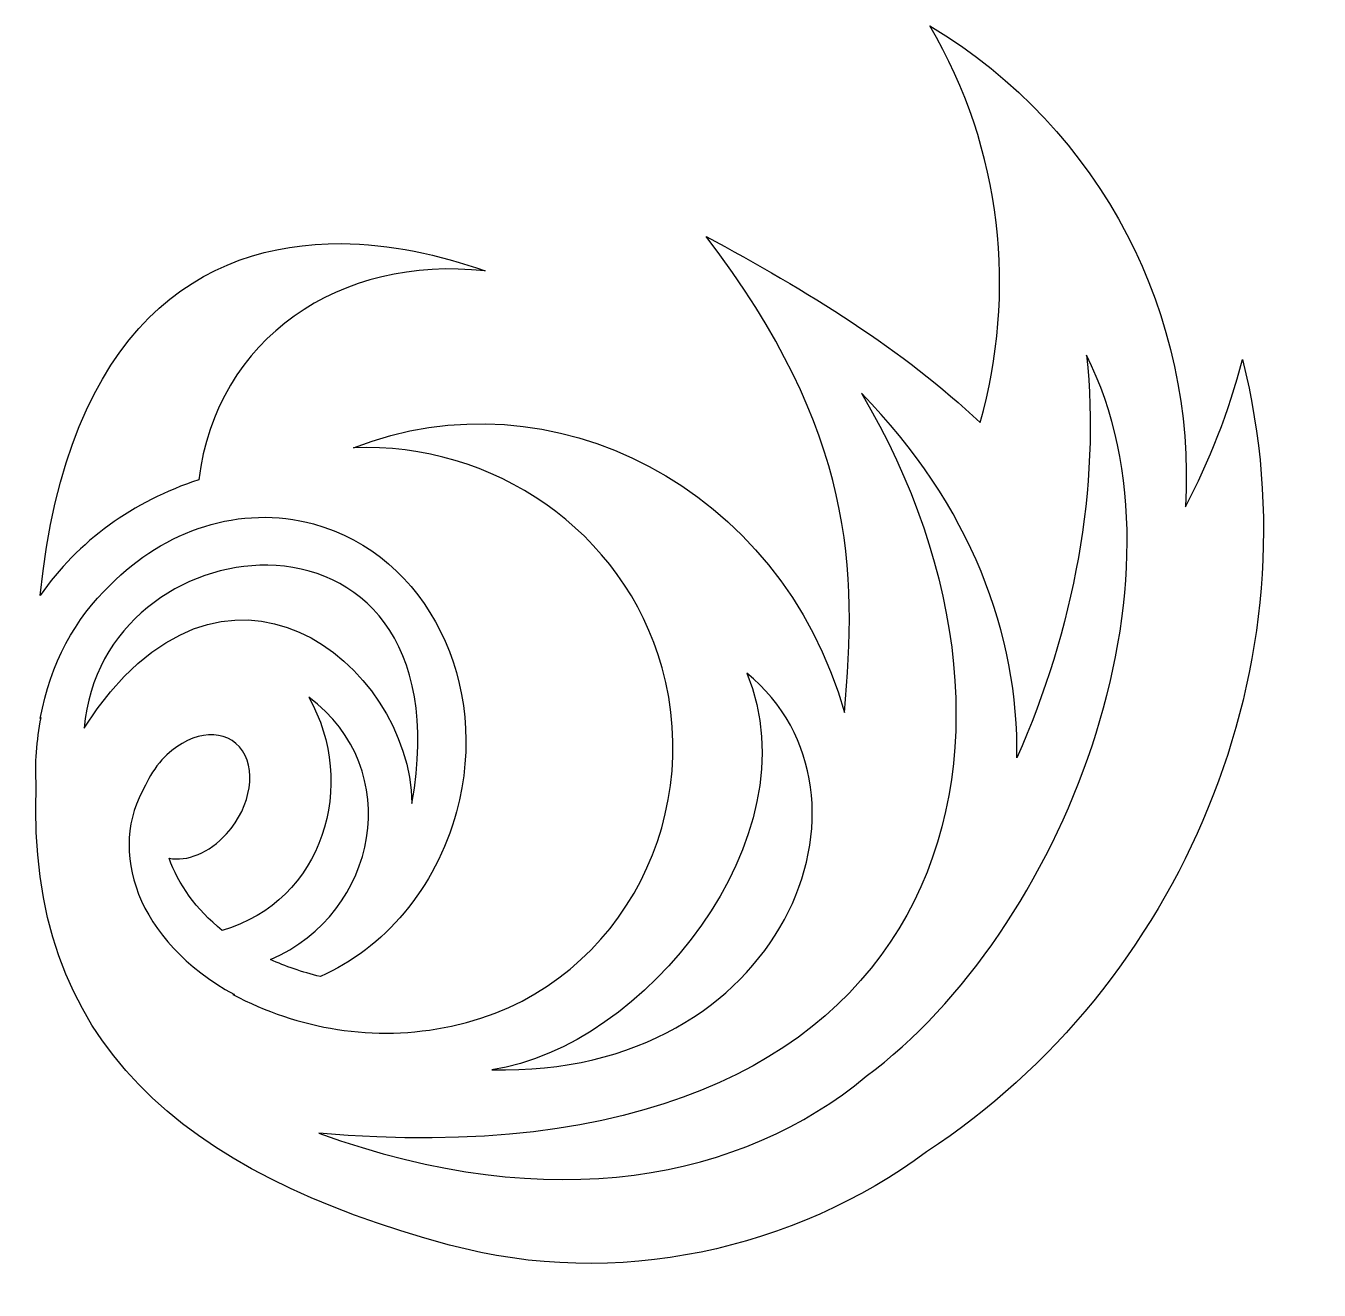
# Model space of a CAD drawing. Header units: centimetres. Extents: x -10.2 to 10.9, y -10.6 to 10.
import ezdxf

# ---------------------------------------------------------------- set-up
doc = ezdxf.new("R2010")
doc.units = ezdxf.units.CM
doc.header["$MEASUREMENT"] = 0
doc.layers.add('Layer 1', color=7, linetype='Continuous')

msp = doc.modelspace()

# ---------------------------------------------------------------- linework, layer by layer
at = {"layer": 'Layer 1'}
for points, knots in [([(4.52648, 9.97007), (5.71477, 7.94753), (5.93928, 5.62361), (5.34218, 3.52364), (5.34218, 3.52364), (4.10716, 4.70409), (2.52443, 5.67062), (0.89211, 6.54919), (0.89211, 6.54919), (3.33186, 3.35214), (3.34165, 1.12512), (3.14021, -1.18598), (3.14021, -1.18598), (2.10195, 2.48411), (-1.63152, 4.37484), (-4.83354, 3.11642), (-4.83354, 3.11642), (-2.57435, 3.21003), (-0.44385, 1.77033), (0.17656, -0.45732), (0.17656, -0.45732), (0.8892, -3.01675), (-0.61038, -5.72663), (-3.24567, -6.28173), (-3.24567, -6.28173), (-4.51855, -6.54992), (-5.72949, -6.32609), (-6.79697, -5.76644), (-6.79697, -5.76644), (-6.78854, -5.76669), (-6.78027, -5.76627), (-6.77192, -5.76644), (-6.77192, -5.76644), (-8.36954, -4.89833), (-8.84165, -3.41684), (-8.21491, -2.36795), (-8.21491, -2.36795), (-8.15178, -2.22289), (-8.06184, -2.08205), (-7.94735, -1.95555), (-7.94735, -1.95555), (-7.5422, -1.50773), (-6.97888, -1.41327), (-6.68885, -1.74471), (-6.68885, -1.74471), (-6.39873, -2.07615), (-6.49193, -2.70812), (-6.89708, -3.15599), (-6.89708, -3.15599), (-7.18062, -3.46942), (-7.54195, -3.61031), (-7.83266, -3.55262), (-7.83266, -3.55262), (-7.67959, -3.9719), (-7.39808, -4.3808), (-6.96948, -4.72544), (-6.96948, -4.72544), (-5.31987, -4.25316), (-4.76452, -2.34324), (-5.56347, -0.9369), (-5.56347, -0.9369), (-3.98744, -2.10466), (-4.42599, -4.43726), (-6.18545, -5.19974), (-6.18545, -5.19974), (-5.94244, -5.30908), (-5.67218, -5.40269), (-5.37372, -5.47649), (-5.37372, -5.47649), (-4.34938, -5.01981), (-3.50205, -4.05526), (-3.16256, -2.79756), (-3.16256, -2.79756), (-2.6008, -0.71615), (-3.64176, 1.3772), (-5.48707, 1.87786), (-5.48707, 1.87786), (-6.67608, 2.20044), (-7.90857, 1.78155), (-8.78545, 0.88691), (-8.78545, 0.88691), (-9.36045, 0.34113), (-9.75953, -0.38285), (-9.92399, -1.28339), (-9.92399, -1.28339), (-9.92399, -1.28339), (-9.91075, -1.26758), (-9.91075, -1.26758), (-9.91075, -1.26758), (-9.9864, -1.64313), (-10.01178, -2.0164), (-9.98986, -2.37841), (-9.98986, -2.37841), (-10.15878, -6.55354), (-7.61791, -8.65891), (-3.27588, -9.83687), (-3.27588, -9.83687), (-0.57312, -10.56996), (2.33254, -9.91395), (4.47501, -8.32283), (4.47501, -8.32283), (8.59111, -5.62564), (10.85081, -0.38977), (9.60504, 4.54894), (9.60504, 4.54894), (9.3845, 3.7001), (9.07111, 2.90068), (8.68004, 2.15591), (8.68004, 2.15591), (8.85527, 5.22461), (7.3465, 8.28613), (4.52648, 9.97011), (4.52648, 9.97011), (4.52648, 9.97011), (4.52648, 9.97007), (4.52648, 9.97007)], [0, 0, 0, 0, 0.03333333, 0.03333333, 0.03333333, 0.03333333, 0.06666667, 0.06666667, 0.06666667, 0.06666667, 0.1, 0.1, 0.1, 0.1, 0.13333333, 0.13333333, 0.13333333, 0.13333333, 0.16666667, 0.16666667, 0.16666667, 0.16666667, 0.2, 0.2, 0.2, 0.2, 0.23333333, 0.23333333, 0.23333333, 0.23333333, 0.26666667, 0.26666667, 0.26666667, 0.26666667, 0.3, 0.3, 0.3, 0.3, 0.33333333, 0.33333333, 0.33333333, 0.33333333, 0.36666667, 0.36666667, 0.36666667, 0.36666667, 0.4, 0.4, 0.4, 0.4, 0.43333333, 0.43333333, 0.43333333, 0.43333333, 0.46666667, 0.46666667, 0.46666667, 0.46666667, 0.5, 0.5, 0.5, 0.5, 0.53333333, 0.53333333, 0.53333333, 0.53333333, 0.56666667, 0.56666667, 0.56666667, 0.56666667, 0.6, 0.6, 0.6, 0.6, 0.63333333, 0.63333333, 0.63333333, 0.63333333, 0.66666667, 0.66666667, 0.66666667, 0.66666667, 0.7, 0.7, 0.7, 0.7, 0.73333333, 0.73333333, 0.73333333, 0.73333333, 0.76666667, 0.76666667, 0.76666667, 0.76666667, 0.8, 0.8, 0.8, 0.8, 0.83333333, 0.83333333, 0.83333333, 0.83333333, 0.86666667, 0.86666667, 0.86666667, 0.86666667, 0.9, 0.9, 0.9, 0.9, 0.93333333, 0.93333333, 0.93333333, 0.93333333, 1, 1, 1, 1]), ([(-5.03637, 6.43192), (-7.29843, 6.44752), (-9.47497, 5.10338), (-9.92785, 0.71293), (-9.92785, 0.71293), (-9.31376, 1.60339), (-8.41267, 2.2451), (-7.35042, 2.59598), (-7.35042, 2.59598), (-7.06406, 4.89992), (-5.04658, 6.253), (-2.69748, 5.98785), (-2.69748, 5.98785), (-3.44035, 6.25427), (-4.24378, 6.42648), (-5.03645, 6.43188), (-5.03645, 6.43188), (-5.03645, 6.43188), (-5.03637, 6.43192), (-5.03637, 6.43192)], [0, 0, 0, 0, 0.16666667, 0.16666667, 0.16666667, 0.16666667, 0.33333333, 0.33333333, 0.33333333, 0.33333333, 0.5, 0.5, 0.5, 0.5, 0.66666667, 0.66666667, 0.66666667, 0.66666667, 1, 1, 1, 1]), ([(7.07106, 4.6214), (8.90157, 0.96662), (6.6762, -4.74225), (3.49205, -7.09602), (3.49205, -7.09602), (1.49835, -8.75718), (-1.60294, -9.40413), (-5.40147, -8.01849), (-5.40147, -8.01849), (4.95828, -8.9262), (6.77606, -1.67483), (3.41561, 4.00064), (3.41561, 4.00064), (5.19438, 2.18826), (5.97605, 0.06662), (5.94042, -1.92126), (5.94042, -1.92126), (6.86398, 0.15399), (7.30413, 2.4936), (7.07107, 4.62135), (7.07107, 4.62135), (7.07107, 4.62135), (7.07106, 4.6214), (7.07106, 4.6214)], [0, 0, 0, 0, 0.14285714, 0.14285714, 0.14285714, 0.14285714, 0.28571429, 0.28571429, 0.28571429, 0.28571429, 0.42857143, 0.42857143, 0.42857143, 0.42857143, 0.57142857, 0.57142857, 0.57142857, 0.57142857, 0.71428571, 0.71428571, 0.71428571, 0.71428571, 1, 1, 1, 1]), ([(-6.22766, 1.20706), (-4.7662, 1.18572), (-3.41413, 0.02298), (-3.88607, -2.66312), (-3.88607, -2.66312), (-3.92377, -0.38647), (-6.95624, 2.07255), (-9.21239, -1.43763), (-9.21239, -1.43763), (-9.06944, 0.23998), (-7.60052, 1.22722), (-6.22766, 1.20715), (-6.22766, 1.20715), (-6.22766, 1.20715), (-6.22766, 1.20706), (-6.22766, 1.20706)], [0, 0, 0, 0, 0.2, 0.2, 0.2, 0.2, 0.4, 0.4, 0.4, 0.4, 0.6, 0.6, 0.6, 0.6, 1, 1, 1, 1]), ([(1.55098, -0.54418), (3.96358, -2.50845), (2.15327, -7.11112), (-2.58802, -6.9893), (-2.58802, -6.9893), (-0.13899, -6.64209), (2.66021, -3.22463), (1.55102, -0.54418), (1.55102, -0.54418), (1.55102, -0.54418), (1.55098, -0.54418), (1.55098, -0.54418)], [0, 0, 0, 0, 0.25, 0.25, 0.25, 0.25, 0.5, 0.5, 0.5, 0.5, 1, 1, 1, 1])]:
    msp.add_open_spline(points, degree=3, knots=knots, dxfattribs=at)

doc.saveas('drawing.dxf')
